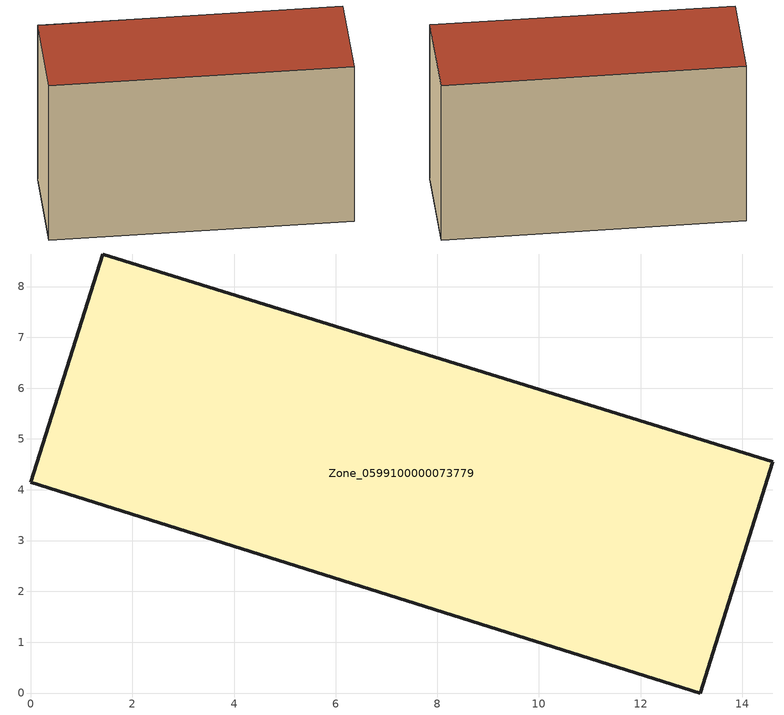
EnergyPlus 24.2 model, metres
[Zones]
Zone_0599100000073779
 floor ground (C_G): 14.6,4.55 13.17,0 0,4.15 1.41,8.64 z0.68
 wall outside (C_F): 13.17,0 14.6,4.55 1.41,8.64 0,4.15 13.17,0 z0.68:9.19
 roof outside (C_R): 1.41,8.64 0,4.15 13.17,0 14.6,4.55 z9.19
[BUILDING]
Pand.0599100000073779: North Axis=0; Terrain=City; Loads Convergence Tolerance Value=0.04; Temperature Convergence Tolerance Value=0.4; Solar Distribution=FullExterior; Maximum Number of Warmup Days=25; Minimum Number of Warmup Days=1
[Site:Location]
Rotterdam.The.Hague.AP_ZH_NLD Design_Conditions: Latitude=51.96; Longitude=4.45; Time Zone=1; Elevation=-4.5
[SITE:GROUNDTEMPERATURE:BUILDINGSURFACE]
18, 18, 18, 18, 18, 18, 18, 18, 18, 18, 18, 18
[MATERIAL] Thermal Absorptance=0.9; Solar Absorptance=0.7; Visible Absorptance=0.7
Name | Roughness | Thickness | Conductivity | Density | Specific Heat
G.TI.1965-1974 | MediumSmooth | 0.15 | 0.882353 | 540 | 1210
F.TI.1965-1974 | Rough | 0.3 | 0.697674 | 1920 | 840
R.TI.1965-1974 | MediumRough | 0.2 | 0.232558 | 1500 | 1000
[CONSTRUCTION]
C_G: G.TI.1965-1974
C_F: F.TI.1965-1974
C_R: R.TI.1965-1974
[ZONE]
Zone_0599100000073779: Type=1; Multiplier=1; Ceiling Height=Autocalculate; Volume=Autocalculate; Floor Area=autocalculate; Part of Total Floor Area=Yes
[ZONEINFILTRATION:DESIGNFLOWRATE]
Infil_Zone_0599100000073779: Zone or ZoneList or Space or SpaceList=Zone_0599100000073779; Schedule=AlwaysOn; Design Flow Rate Calculation Method=Flow/Area; Flow Rate per Floor Area=0.003; Constant Term Coefficient=1; Temperature Term Coefficient=0; Velocity Term Coefficient=0; Velocity Squared Term Coefficient=0
[HVACTEMPLATE:ZONE:IDEALLOADSAIRSYSTEM]
Zone_0599100000073779: Maximum Heating Supply Air Temperature=50; Minimum Cooling Supply Air Temperature=13; Maximum Heating Supply Air Humidity Ratio=0.0156; Minimum Cooling Supply Air Humidity Ratio=0.0077; Heating Limit=NoLimit; Cooling Limit=NoLimit; Dehumidification Control Type=ConstantSensibleHeatRatio; Cooling Sensible Heat Ratio=0.7; Dehumidification Setpoint=60; Humidification Control Type=None; Humidification Setpoint=30; Outdoor Air Method=None; Outdoor Air Flow Rate per Person=0.00944; Outdoor Air Flow Rate per Zone Floor Area=0; Outdoor Air Flow Rate per Zone=0; Demand Controlled Ventilation Type=None; Outdoor Air Economizer Type=NoEconomizer; Heat Recovery Type=None; Sensible Heat Recovery Effectiveness=0.7; Latent Heat Recovery Effectiveness=0.65
[ZONECONTROL:THERMOSTAT]
ThermostatControl_Zone_0599100000073779: Zone or ZoneList=Zone_0599100000073779; Control Type Schedule=DualSetpointControlType; Control 1=Thermostat_Zone_0599100000073779; Temperature Difference Between Cutout And Setpoint=0
[THERMOSTATSETPOINT:DUALSETPOINT]
Thermostat_Zone_0599100000073779: Heating Setpoint Temperature Schedule=HeatingSetpoint_Zone_0599100000073779; Cooling Setpoint Temperature Schedule=CoolingSetpoint_Zone_0599100000073779
[SCHEDULE:COMPACT]
HeatingSetpoint_Zone_0599100000073779: Through: 12/31, For: AllDays, Until: 24:00, 21
CoolingSetpoint_Zone_0599100000073779: Through: 12/31, For: AllDays, Until: 24:00, 24
DualSetpointControlType: Through: 12/31, For: AllDays, Until: 24:00, 4
AlwaysOn: Through: 12/31, For: AllDays, Until: 24:00, 1
